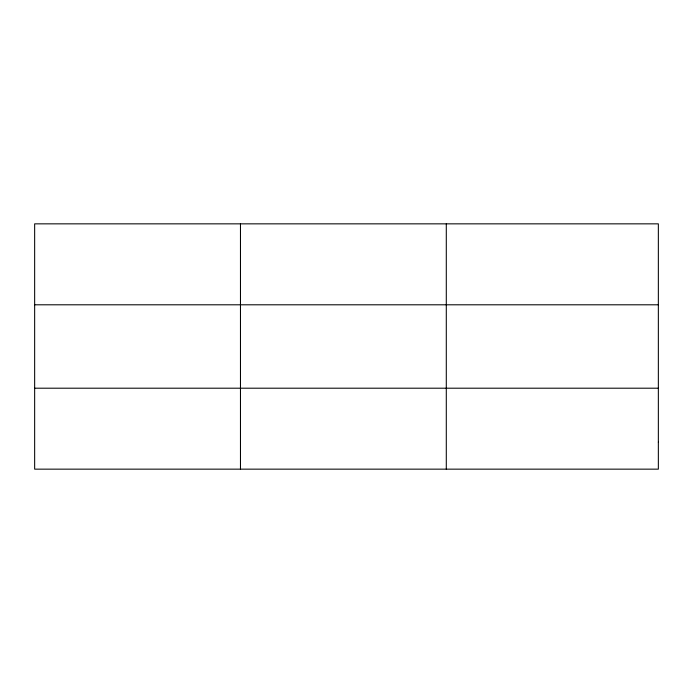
<?xml version="1.0" encoding="UTF-8"?>
<svg xmlns="http://www.w3.org/2000/svg" width="693" height="693" viewBox="0 0 693 693"><rect width="100%" height="100%" fill="white"/><g stroke="black" fill="none" stroke-linecap="round" stroke-linejoin="round"><path stroke-width="1.04" d="M240.471 223.848L240.471 469.152M446.292 223.848L446.292 469.152M34.65 304.799L658.35 304.799M34.65 388.201L658.35 388.201M658.35 442.169L658.35 469.152L34.65 469.152L34.65 223.848L658.35 223.848L658.35 442.169"/></g></svg>
